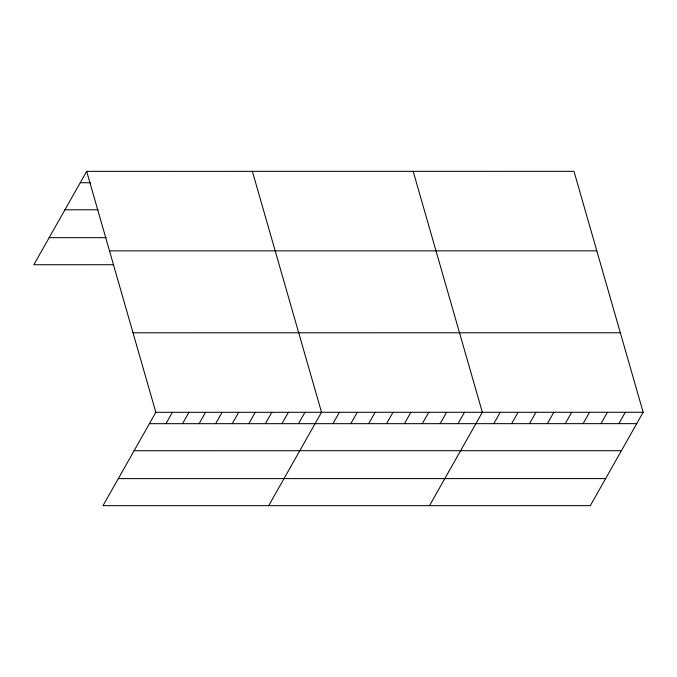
<?xml version="1.0" encoding="UTF-8"?>
<svg xmlns="http://www.w3.org/2000/svg" width="677" height="677" viewBox="0 0 677 677"><rect width="100%" height="100%" fill="white"/><g stroke="black" fill="none" stroke-linecap="round" stroke-linejoin="round"><path stroke-width="1.02" d="M86.673 171.357L155.837 412.31L103.014 505.668L590.327 505.643L643.15 412.276L573.986 171.332L86.673 171.357L33.85 264.724L113.584 264.715M165.975 423.675L172.407 412.301M182.545 423.675L188.976 412.301M199.106 423.675L205.546 412.301M215.675 423.675L222.115 412.301M232.245 423.675L238.685 412.301M248.814 423.675L255.246 412.301M265.384 423.675L271.815 412.301M281.954 423.675L288.385 412.301M298.523 423.675L304.955 412.301M268.701 505.66L321.524 412.293L252.36 171.349M332.957 423.667L339.389 412.293M350.83 423.667L357.261 412.293M368.694 423.667L375.126 412.293M386.559 423.667L392.998 412.293M404.431 423.667L410.863 412.293M422.296 423.667L428.736 412.293M440.168 423.667L446.6 412.293M458.033 423.658L464.473 412.285M429.514 505.651L482.337 412.285L413.173 171.34M493.77 423.658L500.201 412.285M511.643 423.658L518.074 412.285M529.507 423.658L535.939 412.285M547.371 423.658L553.811 412.285M565.244 423.658L571.676 412.285M583.109 423.658L589.549 412.285M600.981 423.658L607.413 412.285M618.846 423.65L625.286 412.276M80.241 182.731L90.591 182.731M64.933 209.785L98.063 209.785M49.159 237.661L106.111 237.661M109.496 250.871L596.809 250.845M133.014 332.796L620.327 332.762M155.837 412.31L643.15 412.276M149.405 423.684L636.718 423.65M134.097 450.738L621.41 450.713M118.323 478.614L605.636 478.588"/></g></svg>
